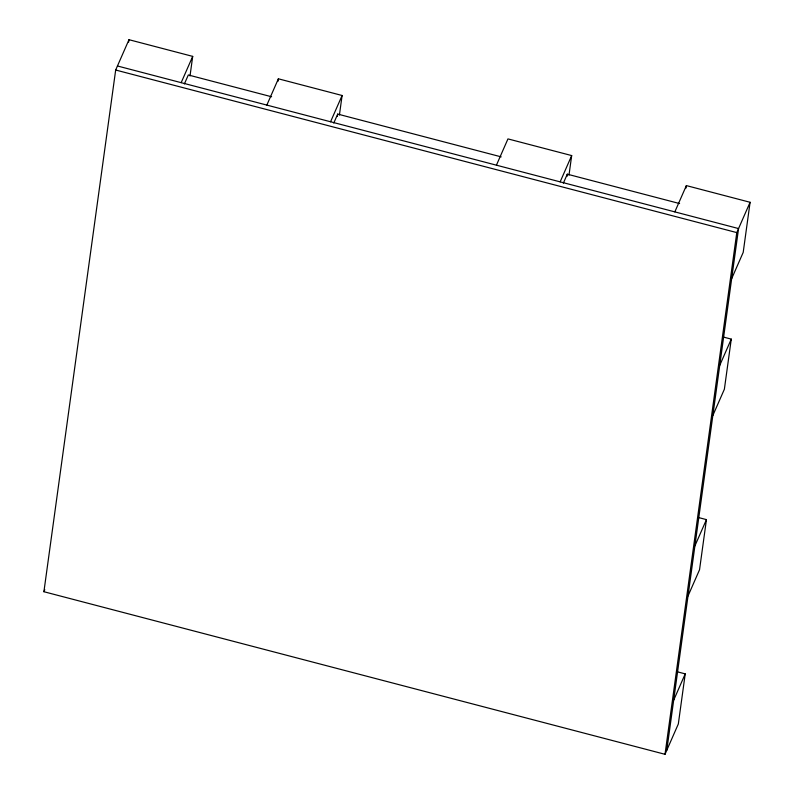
<?xml version="1.0" encoding="UTF-8"?>
<svg xmlns="http://www.w3.org/2000/svg" width="794" height="794" viewBox="0 0 794 794"><rect width="100%" height="100%" fill="white"/><g stroke="black" fill="none" stroke-linecap="round" stroke-linejoin="round"><path stroke-width="1.19" d="M676.964 671.714L685.222 673.878L678.324 723.979L665.015 754.3L43.908 591.719L115.676 70.021L128.985 39.7L192.704 56.384L190.014 75.936M128.648 42.142L128.985 39.7M278.039 81.246L278.376 78.805L342.105 95.488L339.415 115.041M337.4 116.351L337.718 114.078L501.183 156.865M566.985 176.447L567.293 174.174L679.595 203.562M568.99 175.127L571.68 155.574L507.962 138.9L496.419 165.182M686.036 188.049L686.373 185.597L750.092 202.281L743.204 252.383L731.661 278.664M665.015 754.3L736.782 232.602L750.092 202.281M666.791 750.261L738.559 228.563L117.443 65.981M698.184 517.46L706.442 519.623L699.544 569.725L688.011 596.006M723.006 336.954L731.274 339.117L724.376 389.219L712.843 415.5M181.171 82.655L192.704 56.384M184.377 83.956L188.317 74.973L271.617 96.769M43.908 591.719L44.792 589.694M266.844 105.086L278.376 78.805M330.562 121.77L342.105 95.488M333.768 123.06L337.718 114.078M560.147 181.856L571.68 155.574M563.353 183.156L567.293 174.174M674.831 211.879L686.373 185.597M719.731 365.399L731.274 339.117M694.899 545.905L706.442 519.623M673.689 700.159L685.222 673.878M115.676 70.021L736.782 232.602"/></g></svg>
